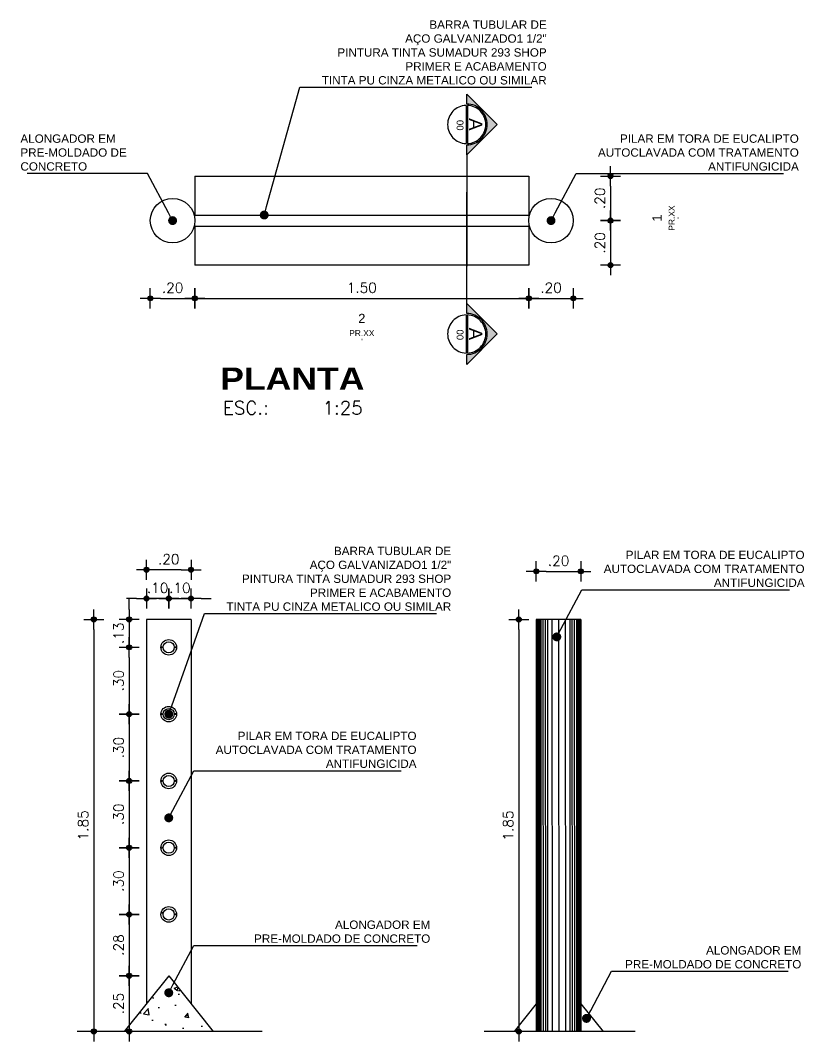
# Model space of a CAD drawing. Header units: millimetres. Extents: x 490 to 675, y -160 to -87.
# Drawn here: x 568.127 to 571.649, y -151.294 to -146.709 of the extents above; entities that cross this region are included whole.
import ezdxf
from ezdxf import colors
from ezdxf.entities.mleader import LeaderData, LeaderLine
from ezdxf.enums import TextEntityAlignment as Align
from ezdxf.math import Vec2, Vec3

# ---------------------------------------------------------------- set-up
doc = ezdxf.new("R2010")
doc.units = ezdxf.units.MM
doc.header["$LTSCALE"] = 2.5
doc.linetypes.add('DASHDOT', pattern=[1, 0.5, -0.25, 0, -0.25])
for name, color, linetype in [('AN_INDICAÇAO', 2, 'Continuous'), ('ARQ_CORTE', 3, 'Continuous'), ('ARQ_ESTRUTURA', 6, 'Continuous'), ('ARQ_HAT', 8, 'Continuous'), ('ARQ_VISTA01', 7, 'Continuous'), ('ARQ_VISTA02', 2, 'Continuous'), ('COTAS', 1, 'Continuous'), ('TITULO', 2, 'Continuous')]:
    doc.layers.add(name, color=color, linetype=linetype)
doc.styles.add('ARIAL', font='arial.ttf')
doc.styles.add('ARIAL 1-025', font='arial.ttf', dxfattribs={"height": 0.05})
doc.styles.add('COTA200', font='ROMANS.SHX')
doc.styles.add('COTA25', font='romans.shx')
doc.styles.add('TIT200', font='')
doc.styles.get('TIT200').set_extended_font_data('Arial Black')
doc.dimstyles.new('COTA25$0', dxfattribs={"dimtxt": 0.045, "dimasz": 0.045, "dimexe": 0.05, "dimexo": 0.95, "dimgap": 0.025, "dimtad": 1, "dimzin": 4, "dimdsep": 46, "dimtxsty": 'COTA25', "dimblk": 'bola', "dimcen": -0.1, "dimdle": 0.05, "dimse1": 1, "dimse2": 1, "dimclrd": 256, "dimclre": 3, "dimclrt": 2, "dimadec": 0, "dimazin": 0, "dimtfac": 1, "dimtix": 1, "dimtmove": 2, "dimatfit": 3, "dimldrblk": 'USERTICK', "dimfxl": 1, "dimtvp": 2.5, "dimtolj": 1, "dimtzin": 4, "dimarcsym": 0})

# ---------------------------------------------------------------- blocks, each defined once
blk = doc.blocks.new('_Dot')
at = {"color": 0, "linetype": 'ByBlock', "lineweight": -2}
blk.add_line((-0.5, 0), (-1, 0), dxfattribs=at)
at = {"color": 0, "linetype": 'ByBlock', "const_width": 0.5}
blk.add_lwpolyline([(-0.25, 0, 1), (0.25, 0, 1)], format="xyb", close=True, dxfattribs=at)
blk = doc.blocks.new('bola')
blk.add_hatch(color=0).paths.add_polyline_path([(-0.25, 0, 1), (0.25, 0, 1)])
at = {"color": 0}
for p, q in [((-1, 0), (-0.25, 0)), ((0, 1), (0, 0.25)), ((0.25, 0), (1, 0)), ((0, -0.25), (0, -1))]:
    blk.add_line(p, q, dxfattribs=at)
blk.add_circle((0, 0), 0.2499999999999995, dxfattribs=at)
blk = doc.blocks.new('*D446')
at = {"layer": 'COTAS', "lineweight": -2}
blk.add_line((568.755092174414, -147.9570981865444), (568.8650921744139, -147.9570981865444), dxfattribs=at)
at = {"layer": 'DEFPOINTS', "color": 0}
for p in [(568.7100921744141, -147.6081247296094), (568.9100921744139, -147.6081247296094), (568.9100921744139, -147.9570981865444)]:
    blk.add_point(p, dxfattribs=at)
at = {"layer": 'COTAS', "lineweight": -2, "xscale": 0.045, "yscale": 0.045, "zscale": 0.045, "rotation": 180}
blk.add_blockref('bola', (568.7100921744141, -147.9570981865444), dxfattribs=at)
at = {"layer": 'COTAS', "lineweight": -2, "xscale": 0.045, "yscale": 0.045, "zscale": 0.045}
blk.add_blockref('bola', (568.9100921744139, -147.9570981865444), dxfattribs=at)
at = {"layer": 'COTAS', "color": 2, "insert": (568.810092174414, -147.9095981865444), "char_height": 0.045, "attachment_point": 5, "style": 'COTA25'}
blk.add_mtext('\\A1;.20', dxfattribs=at)
blk = doc.blocks.new('USERTICK')
at = {"color": 0}
for p, q in [((-1, 0), (1, 0)), ((0, 1), (0, -1))]:
    blk.add_line(p, q, dxfattribs=at)
blk.add_circle((0, 0), 0.2499999999999995, dxfattribs=at)
blk = doc.blocks.new('*D447')
at = {"layer": 'COTAS', "lineweight": -2}
blk.add_line((568.9550921744141, -147.9570981865444), (570.3650926238437, -147.9570981865444), dxfattribs=at)
at = {"layer": 'DEFPOINTS', "color": 0}
for p in [(568.9100921744141, -147.6081247296094), (570.4100926238436, -147.8081211341393), (570.4100926238436, -147.9570981865444)]:
    blk.add_point(p, dxfattribs=at)
at = {"layer": 'COTAS', "lineweight": -2, "xscale": 0.045, "yscale": 0.045, "zscale": 0.045, "rotation": 180}
blk.add_blockref('bola', (568.9100921744141, -147.9570981865444), dxfattribs=at)
at = {"layer": 'COTAS', "lineweight": -2, "xscale": 0.045, "yscale": 0.045, "zscale": 0.045}
blk.add_blockref('bola', (570.4100926238436, -147.9570981865444), dxfattribs=at)
at = {"layer": 'COTAS', "color": 2, "insert": (569.6600923991289, -147.9095981865444), "char_height": 0.045, "attachment_point": 5, "style": 'COTA25'}
blk.add_mtext('\\A1;1.50', dxfattribs=at)
blk = doc.blocks.new('*D448')
at = {"layer": 'COTAS', "lineweight": -2}
blk.add_line((570.4550926238435, -147.9570981865444), (570.5650921744093, -147.9570981865444), dxfattribs=at)
at = {"layer": 'DEFPOINTS', "color": 0}
for p in [(570.6100921744093, -147.6081209094229), (570.4100926238435, -147.8081211341393), (570.6100921744093, -147.9570981865444)]:
    blk.add_point(p, dxfattribs=at)
at = {"layer": 'COTAS', "lineweight": -2, "xscale": 0.045, "yscale": 0.045, "zscale": 0.045, "rotation": 180}
blk.add_blockref('bola', (570.4100926238435, -147.9570981865444), dxfattribs=at)
at = {"layer": 'COTAS', "lineweight": -2, "xscale": 0.045, "yscale": 0.045, "zscale": 0.045}
blk.add_blockref('bola', (570.6100921744093, -147.9570981865444), dxfattribs=at)
at = {"layer": 'COTAS', "color": 2, "insert": (570.5100923991264, -147.9095981865444), "char_height": 0.045, "attachment_point": 5, "style": 'COTA25'}
blk.add_mtext('\\A1;.20', dxfattribs=at)
blk = doc.blocks.new('*D449')
at = {"layer": 'COTAS', "lineweight": -2}
blk.add_line((570.777154248559, -147.4531211341401), (570.777154248559, -147.5631209094229), dxfattribs=at)
at = {"layer": 'DEFPOINTS', "color": 0}
for p in [(570.4100917249763, -147.4081211341401), (570.4100921744094, -147.6081209094229), (570.777154248559, -147.6081209094229)]:
    blk.add_point(p, dxfattribs=at)
at = {"layer": 'COTAS', "lineweight": -2, "xscale": 0.045, "yscale": 0.045, "zscale": 0.045}
for p, rotation in [((570.777154248559, -147.4081211341401), 90), ((570.777154248559, -147.6081209094229), 270)]:
    blk.add_blockref('bola', p, dxfattribs=dict(at, rotation=rotation))
at = {"layer": 'COTAS', "color": 2, "insert": (570.729654248559, -147.5081210217814), "char_height": 0.045, "attachment_point": 5, "rotation": 90, "style": 'COTA25'}
blk.add_mtext('\\A1;.20', dxfattribs=at)
blk = doc.blocks.new('*D450')
at = {"layer": 'COTAS', "lineweight": -2}
blk.add_line((570.7771542485585, -147.6531209094229), (570.7771542485585, -147.7631211341393), dxfattribs=at)
at = {"layer": 'DEFPOINTS', "color": 0}
for p in [(570.4100921744094, -147.6081209094229), (570.4100926238435, -147.8081211341393), (570.7771542485585, -147.8081211341393)]:
    blk.add_point(p, dxfattribs=at)
at = {"layer": 'COTAS', "lineweight": -2, "xscale": 0.045, "yscale": 0.045, "zscale": 0.045}
for p, rotation in [((570.7771542485585, -147.6081209094229), 90), ((570.7771542485585, -147.8081211341393), 270)]:
    blk.add_blockref('bola', p, dxfattribs=dict(at, rotation=rotation))
at = {"layer": 'COTAS', "color": 2, "insert": (570.7296542485585, -147.708121021781), "char_height": 0.045, "attachment_point": 5, "rotation": 90, "style": 'COTA25'}
blk.add_mtext('\\A1;.20', dxfattribs=at)
blk = doc.blocks.new('*D451')
at = {"layer": 'COTAS', "lineweight": -2}
blk.add_line((570.4888724891264, -149.182970823827), (570.5988724891254, -149.182970823827), dxfattribs=at)
at = {"layer": 'DEFPOINTS', "color": 0}
for p in [(570.6438724891253, -149.182970823827), (570.4438724891264, -149.3993894125131), (570.6438724891253, -149.3993889630799)]:
    blk.add_point(p, dxfattribs=at)
at = {"layer": 'COTAS', "lineweight": -2, "xscale": 0.045, "yscale": 0.045, "zscale": 0.045, "rotation": 180}
blk.add_blockref('bola', (570.4438724891264, -149.182970823827), dxfattribs=at)
at = {"layer": 'COTAS', "lineweight": -2, "xscale": 0.045, "yscale": 0.045, "zscale": 0.045}
blk.add_blockref('bola', (570.6438724891253, -149.182970823827), dxfattribs=at)
at = {"layer": 'COTAS', "color": 2, "insert": (570.5438724891259, -149.135470823827), "char_height": 0.045, "attachment_point": 5, "style": 'COTA25'}
blk.add_mtext('\\A1;.20', dxfattribs=at)
blk = doc.blocks.new('*D452')
at = {"layer": 'COTAS', "lineweight": -2}
blk.add_line((570.3648590582601, -149.4443894125131), (570.3648590582601, -151.2043894125092), dxfattribs=at)
at = {"layer": 'DEFPOINTS', "color": 0}
for p in [(570.4438724891264, -149.3993894125131), (570.3648590582601, -151.2493894125091), (570.443876646388, -151.2493894125091)]:
    blk.add_point(p, dxfattribs=at)
at = {"layer": 'COTAS', "lineweight": -2, "xscale": 0.045, "yscale": 0.045, "zscale": 0.045}
for p, rotation in [((570.3648590582601, -149.3993894125131), 90), ((570.3648590582601, -151.2493894125091), 270)]:
    blk.add_blockref('bola', p, dxfattribs=dict(at, rotation=rotation))
at = {"layer": 'COTAS', "color": 2, "insert": (570.3173590582601, -150.324389412511), "char_height": 0.045, "attachment_point": 5, "rotation": 90, "style": 'COTA25'}
blk.add_mtext('\\A1;1.85', dxfattribs=at)
blk = doc.blocks.new('*D453')
at = {"layer": 'COTAS', "lineweight": -2}
blk.add_line((568.8478989989105, -149.1758263440215), (568.7378989989115, -149.1758263440215), dxfattribs=at)
at = {"layer": 'DEFPOINTS', "color": 0}
for p in [(568.6928989989116, -149.1758263440215), (568.6928989989116, -149.3986174211966), (568.8928989989105, -149.3986169717628)]:
    blk.add_point(p, dxfattribs=at)
at = {"layer": 'COTAS', "lineweight": -2, "xscale": 0.045, "yscale": 0.045, "zscale": 0.045, "rotation": 180}
blk.add_blockref('bola', (568.6928989989116, -149.1758263440215), dxfattribs=at)
at = {"layer": 'COTAS', "lineweight": -2, "xscale": 0.045, "yscale": 0.045, "zscale": 0.045}
blk.add_blockref('bola', (568.8928989989105, -149.1758263440215), dxfattribs=at)
at = {"layer": 'COTAS', "color": 2, "insert": (568.792898998911, -149.1283263440215), "char_height": 0.045, "attachment_point": 5, "style": 'COTA25'}
blk.add_mtext('\\A1;.20', dxfattribs=at)
blk = doc.blocks.new('*D454')
at = {"layer": 'COTAS', "lineweight": -2}
blk.add_line((568.4559606269669, -149.4436174211968), (568.4559606269669, -151.203617421192), dxfattribs=at)
at = {"layer": 'DEFPOINTS', "color": 0}
for p in [(568.6928989989116, -149.3986174211969), (568.4559606269669, -151.248617421192), (568.6929031561746, -151.248617421192)]:
    blk.add_point(p, dxfattribs=at)
at = {"layer": 'COTAS', "lineweight": -2, "xscale": 0.045, "yscale": 0.045, "zscale": 0.045}
for p, rotation in [((568.4559606269669, -149.3986174211969), 90), ((568.4559606269669, -151.248617421192), 270)]:
    blk.add_blockref('bola', p, dxfattribs=dict(at, rotation=rotation))
at = {"layer": 'COTAS', "color": 2, "insert": (568.4084606269669, -150.3236174211943), "char_height": 0.045, "attachment_point": 5, "rotation": 90, "style": 'COTA25'}
blk.add_mtext('\\A1;1.85', dxfattribs=at)
blk = doc.blocks.new('*D455')
at = {"layer": 'COTAS', "lineweight": -2}
for p, q in [((568.6478992902428, -149.3047461842874), (568.6028992902427, -149.3047461842874)), ((568.7928992808926, -149.3047461842874), (568.6928992902427, -149.3047461842874)), ((568.8378992808925, -149.3047461842874), (568.8828992808926, -149.3047461842874))]:
    blk.add_line(p, q, dxfattribs=at)
at = {"layer": 'DEFPOINTS', "color": 0}
for p in [(568.6928992902427, -149.3047461842874), (568.6928992902427, -149.5282610376778), (568.7928992808926, -149.5241004637208)]:
    blk.add_point(p, dxfattribs=at)
at = {"layer": 'COTAS', "lineweight": -2, "xscale": 0.045, "yscale": 0.045, "zscale": 0.045}
blk.add_blockref('bola', (568.6928992902427, -149.3047461842874), dxfattribs=at)
at = {"layer": 'COTAS', "lineweight": -2, "xscale": 0.045, "yscale": 0.045, "zscale": 0.045, "rotation": 180}
blk.add_blockref('bola', (568.7928992808926, -149.3047461842874), dxfattribs=at)
at = {"layer": 'COTAS', "color": 2, "insert": (568.7428992855677, -149.2572461842874), "char_height": 0.045, "attachment_point": 5, "style": 'COTA25'}
blk.add_mtext('\\A1;.10', dxfattribs=at)
blk = doc.blocks.new('*D391')
at = {"layer": 'COTAS', "lineweight": -2}
for p, q in [((568.7478992808926, -149.3047461842874), (568.7028992808926, -149.3047461842874)), ((568.7928992808926, -149.3047461842874), (568.8928989989105, -149.3047461842874)), ((568.9378989989104, -149.3047461842874), (568.9828989989105, -149.3047461842874))]:
    blk.add_line(p, q, dxfattribs=at)
at = {"layer": 'DEFPOINTS', "color": 0}
for p in [(568.8928989989105, -149.3047461842874), (568.8928989989105, -149.3986169717628), (568.7928992808926, -149.5241004637208)]:
    blk.add_point(p, dxfattribs=at)
at = {"layer": 'COTAS', "lineweight": -2, "xscale": 0.045, "yscale": 0.045, "zscale": 0.045}
blk.add_blockref('bola', (568.7928992808926, -149.3047461842874), dxfattribs=at)
at = {"layer": 'COTAS', "lineweight": -2, "xscale": 0.045, "yscale": 0.045, "zscale": 0.045, "rotation": 180}
blk.add_blockref('bola', (568.8928989989105, -149.3047461842874), dxfattribs=at)
at = {"layer": 'COTAS', "color": 2, "insert": (568.8428991399015, -149.2572461842874), "char_height": 0.045, "attachment_point": 5, "style": 'COTA25'}
blk.add_mtext('\\A1;.10', dxfattribs=at)
blk = doc.blocks.new('IND_VISTAS')
for points in [[(0.002323256779618532, 0.002280406046565986), (0.003605985180456628, 0), (-0.003605985180456628, 0), (-0.002323256779618532, 0.002280406046565986)], [(0, 0.006410640321291794), (-0.002097882705584198, 0.002681071066717777), (0.002097882705584198, 0.002681071066717777)]]:
    blk.add_lwpolyline(points, close=True)
at = {"style": 'ARIAL'}
for tag, height, p in [('PRANCHA', 0.001079999999994062, (-2.037814829236595e-05, 0.0006317047789252683)), ('VISTA', 0.001655999999990896, (-2.037814829236595e-05, 0.002978366156639822))]:
    blk.add_attdef(tag, text='', height=height, dxfattribs=at).set_placement(p, align=Align.CENTER)
blk = doc.blocks.new('*U382')
at = {"linetype": 'ByBlock'}
h = blk.add_hatch(color=256, dxfattribs=at)
edge = h.paths.add_edge_path()
edge.add_line((-0.005471912553730363, 2.273736754432321e-13), (0, 0.005471912553730363))
edge.add_line((0, 0.005471912553730363), (0.005471912553730363, 2.273736754432321e-13))
edge.add_line((0.005471912553730363, 0), (0.003672000000278786, 0))
edge.add_ellipse((0, 0), major_axis=(-0.00259649610051529, -0.00259649610051529), ratio=0.9999999999996414, start_angle=134.999999999862, end_angle=314.999999999862)
edge.add_line((-0.003671999999824038, 2.273736754432321e-13), (-0.005471912553275615, 2.273736754432321e-13))
for p, q in [((0, 0.005471912553730363), (-0.005471912553730363, 0)), ((0.005471912553730363, 0), (0, 0.005471912553730363)), ((-0.003671999999824038, 2.273736754432321e-13), (-0.005471912553730363, 2.273736754432321e-13)), ((-0.003429644726111292, 0.0001203179454023484), (0.003429644726111292, 0.0001203179454023484)), ((0.005471912553730363, 0), (0.003671999999824038, 0)), ((-0.003429644717471092, -0.0001203181968776335), (0.003429644717471092, -0.0001203181966502598))]:
    blk.add_line(p, q, dxfattribs=at)
at = {"color": 3, "linetype": 'DASHDOT', "ltscale": 0.1}
blk.add_line((-0.005471912553730363, 2.273736754432321e-13), (-0.02547191255371217, 2.273736754432321e-13), dxfattribs=at)
at = {"linetype": 'ByBlock'}
for radius, start, end in [(0.003671999999996781, 0, 180), (0.00343175455928388, 2.009212327113974, 177.990787672886), (0.00343175455928388, 182.0092165273169, 357.9907834726831)]:
    blk.add_arc((0, 0), radius, start, end, dxfattribs=at)
at = {"style": 'ARIAL'}
for tag, height, p in [('VISTA', 0.002399999999997896, (-2.037814829236595e-05, 0.0004176130353243934)), ('PRANCHA', 0.001224999999998926, (0.0001432124558959913, -0.001806645475880941))]:
    blk.add_attdef(tag, text='', height=height, dxfattribs=at).set_placement(p, align=Align.CENTER)
blk = doc.blocks.new('*U383')
at = {"linetype": 'ByBlock'}
h = blk.add_hatch(color=256, dxfattribs=at)
edge = h.paths.add_edge_path()
edge.add_line((-0.005471912553730363, 2.273736754432321e-13), (0, 0.005471912553730363))
edge.add_line((0, 0.005471912553730363), (0.005471912553730363, 2.273736754432321e-13))
edge.add_line((0.005471912553730363, 0), (0.003672000000278786, 0))
edge.add_ellipse((0, 0), major_axis=(-0.00259649610051529, -0.00259649610051529), ratio=0.9999999999996414, start_angle=134.999999999862, end_angle=314.999999999862)
edge.add_line((-0.003671999999824038, 2.273736754432321e-13), (-0.005471912553275615, 2.273736754432321e-13))
for p, q in [((0, 0.005471912553730363), (-0.005471912553730363, 0)), ((0.005471912553730363, 0), (0, 0.005471912553730363)), ((-0.003671999999824038, 2.273736754432321e-13), (-0.005471912553730363, 2.273736754432321e-13)), ((-0.003429644726111292, 0.0001203179454023484), (0.003429644726111292, 0.0001203179454023484)), ((0.005471912553730363, 0), (0.003671999999824038, 0)), ((-0.003429644717471092, -0.0001203181968776335), (0.003429644717471092, -0.0001203181966502598))]:
    blk.add_line(p, q, dxfattribs=at)
at = {"color": 3, "linetype": 'DASHDOT', "ltscale": 0.1}
blk.add_line((0.005471912553730363, 2.273736754432321e-13), (0.02547191255371217, 2.273736754432321e-13), dxfattribs=at)
at = {"linetype": 'ByBlock'}
for radius, start, end in [(0.003671999999996781, 0, 180), (0.00343175455928388, 2.009212327113974, 177.990787672886), (0.00343175455928388, 182.0092165273169, 357.9907834726831)]:
    blk.add_arc((0, 0), radius, start, end, dxfattribs=at)
at = {"style": 'ARIAL'}
for tag, height, p in [('VISTA', 0.002399999999997896, (-2.037814829236595e-05, 0.0004176130353243934)), ('PRANCHA', 0.001224999999998926, (0.0001432124558959913, -0.001806645475880941))]:
    blk.add_attdef(tag, text='', height=height, dxfattribs=at).set_placement(p, align=Align.CENTER)
blk = doc.blocks.new('*D393')
at = {"layer": 'COTAS', "lineweight": -2}
for p, q in [((568.6150937542144, -149.3536171964798), (568.6150937542144, -149.3086171964798)), ((568.6150937542144, -149.3986171964798), (568.6150937542144, -149.5241004637208)), ((568.6150937542144, -149.5691004637208), (568.6150937542144, -149.6141004637208))]:
    blk.add_line(p, q, dxfattribs=at)
at = {"layer": 'DEFPOINTS', "color": 0}
for p in [(568.7928992808926, -149.3986171964798), (568.6150937542144, -149.5241004637208), (568.7928992808926, -149.5241004637208)]:
    blk.add_point(p, dxfattribs=at)
at = {"layer": 'COTAS', "lineweight": -2, "xscale": 0.045, "yscale": 0.045, "zscale": 0.045}
for p, rotation in [((568.6150937542144, -149.3986171964798), 270), ((568.6150937542144, -149.5241004637208), 90)]:
    blk.add_blockref('bola', p, dxfattribs=dict(at, rotation=rotation))
at = {"layer": 'COTAS', "color": 2, "insert": (568.5675937542144, -149.4613588301002), "char_height": 0.045, "attachment_point": 5, "rotation": 90, "style": 'COTA25'}
blk.add_mtext('\\A1;.13', dxfattribs=at)
blk = doc.blocks.new('*D394')
at = {"layer": 'COTAS', "lineweight": -2}
blk.add_line((568.6150937542144, -149.5691004637208), (568.6150937542144, -149.7791004637201), dxfattribs=at)
at = {"layer": 'DEFPOINTS', "color": 0}
for p in [(568.7928992808926, -149.5241004637208), (568.6150937542144, -149.82410046372), (568.7928999550428, -149.82410046372)]:
    blk.add_point(p, dxfattribs=at)
at = {"layer": 'COTAS', "lineweight": -2, "xscale": 0.045, "yscale": 0.045, "zscale": 0.045}
for p, rotation in [((568.6150937542144, -149.5241004637208), 90), ((568.6150937542144, -149.82410046372), 270)]:
    blk.add_blockref('bola', p, dxfattribs=dict(at, rotation=rotation))
at = {"layer": 'COTAS', "color": 2, "insert": (568.5675937542144, -149.6741004637203), "char_height": 0.045, "attachment_point": 5, "rotation": 90, "style": 'COTA25'}
blk.add_mtext('\\A1;.30', dxfattribs=at)
blk = doc.blocks.new('*D462')
at = {"layer": 'COTAS', "lineweight": -2}
blk.add_line((568.6150937542144, -149.86910046372), (568.6150937542144, -150.0791004637191), dxfattribs=at)
at = {"layer": 'DEFPOINTS', "color": 0}
for p in [(568.7928999550428, -149.82410046372), (568.6150937542144, -150.1241004637191), (568.7929006291935, -150.1241004637191)]:
    blk.add_point(p, dxfattribs=at)
at = {"layer": 'COTAS', "lineweight": -2, "xscale": 0.045, "yscale": 0.045, "zscale": 0.045}
for p, rotation in [((568.6150937542144, -149.82410046372), 90), ((568.6150937542144, -150.1241004637191), 270)]:
    blk.add_blockref('bola', p, dxfattribs=dict(at, rotation=rotation))
at = {"layer": 'COTAS', "color": 2, "insert": (568.5675937542144, -149.9741004637195), "char_height": 0.045, "attachment_point": 5, "rotation": 90, "style": 'COTA25'}
blk.add_mtext('\\A1;.30', dxfattribs=at)
blk = doc.blocks.new('*D463')
at = {"layer": 'COTAS', "lineweight": -2}
blk.add_line((568.6150937542144, -150.1691004637191), (568.6150937542144, -150.3791004637184), dxfattribs=at)
at = {"layer": 'DEFPOINTS', "color": 0}
for p in [(568.7929006291935, -150.1241004637191), (568.6150937542144, -150.4241004637184), (568.7929013033441, -150.4241004637184)]:
    blk.add_point(p, dxfattribs=at)
at = {"layer": 'COTAS', "lineweight": -2, "xscale": 0.045, "yscale": 0.045, "zscale": 0.045}
for p, rotation in [((568.6150937542144, -150.1241004637191), 90), ((568.6150937542144, -150.4241004637184), 270)]:
    blk.add_blockref('bola', p, dxfattribs=dict(at, rotation=rotation))
at = {"layer": 'COTAS', "color": 2, "insert": (568.5675937542144, -150.2741004637186), "char_height": 0.045, "attachment_point": 5, "rotation": 90, "style": 'COTA25'}
blk.add_mtext('\\A1;.30', dxfattribs=at)
blk = doc.blocks.new('*D464')
at = {"layer": 'COTAS', "lineweight": -2}
blk.add_line((568.6150937542144, -150.4691004637183), (568.6150937542144, -150.6786171964767), dxfattribs=at)
at = {"layer": 'DEFPOINTS', "color": 0}
for p in [(568.7929013033441, -150.4241004637184), (568.6150937542144, -150.7236171964767), (568.7929019764089, -150.7236171964767)]:
    blk.add_point(p, dxfattribs=at)
at = {"layer": 'COTAS', "lineweight": -2, "xscale": 0.045, "yscale": 0.045, "zscale": 0.045}
for p, rotation in [((568.6150937542144, -150.4241004637184), 90), ((568.6150937542144, -150.7236171964767), 270)]:
    blk.add_blockref('bola', p, dxfattribs=dict(at, rotation=rotation))
at = {"layer": 'COTAS', "color": 2, "insert": (568.5675937542144, -150.5738588300974), "char_height": 0.045, "attachment_point": 5, "rotation": 90, "style": 'COTA25'}
blk.add_mtext('\\A1;.30', dxfattribs=at)
blk = doc.blocks.new('*D465')
at = {"layer": 'COTAS', "lineweight": -2}
blk.add_line((568.6150937542144, -150.7686171964767), (568.6150937542144, -150.9536171964761), dxfattribs=at)
at = {"layer": 'DEFPOINTS', "color": 0}
for p in [(568.7929019764089, -150.7236171964767), (568.6150937542144, -150.9986171964761), (568.79290259438, -150.9986171964761)]:
    blk.add_point(p, dxfattribs=at)
at = {"layer": 'COTAS', "lineweight": -2, "xscale": 0.045, "yscale": 0.045, "zscale": 0.045}
for p, rotation in [((568.6150937542144, -150.7236171964767), 90), ((568.6150937542144, -150.9986171964761), 270)]:
    blk.add_blockref('bola', p, dxfattribs=dict(at, rotation=rotation))
at = {"layer": 'COTAS', "color": 2, "insert": (568.5675937542144, -150.8611171964763), "char_height": 0.045, "attachment_point": 5, "rotation": 90, "style": 'COTA25'}
blk.add_mtext('\\A1;.28', dxfattribs=at)
blk = doc.blocks.new('*D466')
at = {"layer": 'COTAS', "lineweight": -2}
blk.add_line((568.6150937542144, -151.0436171964761), (568.6150937542144, -151.2036171879887), dxfattribs=at)
at = {"layer": 'DEFPOINTS', "color": 0}
for p in [(568.79290259438, -150.9986171964761), (568.6150937542144, -151.2486171879887), (568.796679685243, -151.2486171879887)]:
    blk.add_point(p, dxfattribs=at)
at = {"layer": 'COTAS', "lineweight": -2, "xscale": 0.045, "yscale": 0.045, "zscale": 0.045}
for p, rotation in [((568.6150937542144, -150.9986171964761), 90), ((568.6150937542144, -151.2486171879887), 270)]:
    blk.add_blockref('bola', p, dxfattribs=dict(at, rotation=rotation))
at = {"layer": 'COTAS', "color": 2, "insert": (568.5675937542144, -151.1236171922323), "char_height": 0.045, "attachment_point": 5, "rotation": 90, "style": 'COTA25'}
blk.add_mtext('\\A1;.25', dxfattribs=at)

msp = doc.modelspace()

# ---------------------------------------------------------------- hatches: boundary and pattern name
at = {"layer": 'ARQ_HAT'}
h = msp.add_hatch(dxfattribs=at)
h.set_pattern_fill('AR-CONC', color=256, scale=0.03, angle=0.0001287532756889873, style=0)
h.set_pattern_definition([(50.00012875327569, (-1624.229065686506, 1267.541284661439), (0.2151780970840706, -0.01882515695336644), [0.0225, -0.2475]), (355.0001287532757, (-1624.229065686506, 1267.541284661439), (-0.04162590717455438, 0.2256575465701424), [0.01799999999999992, -0.1979999999999993]), (100.4515287532756, (-1624.211134178981, 1267.539715899735), (0.1735523497277045, 0.2068322526201962), [0.019122057, -0.2103426335999999]), (46.18432875327569, (-1624.229065821337, 1267.601284661439), (0.3201724261716236, -0.04965498481741341), [0.03375, -0.37125]), (96.63572875327554, (-1624.202384788537, 1267.597146729296), (0.2803981549617802, 0.292235991372795), [0.02868308639999999, -0.3155138999999999]), (351.1843287532757, (-1624.229065821337, 1267.601284661439), (0.2803979268367652, 0.2922362103797473), [0.027, -0.297]), (21.00012875327569, (-1624.199065787629, 1267.586284728854), (0.179072387060843, -0.1207852647940642), [0.0225, -0.2475]), (326.0001287532758, (-1624.199065787629, 1267.586284728854), (0.07299411071597035, 0.2175451775446775), [0.018, -0.198]), (71.45152875327571, (-1624.18414309511, 1267.576219280588), (0.2520665711396907, 0.09675971544930964), [0.019122057, -0.2103426336]), (37.50012875327569, (-1624.229065686506, 1267.541284661439), (0.003647732174594999, 0.09986816434671474), [0, -0.1955999999999993, 0, -0.2009999999999993, 0, -0.1987499999999993]), (7.500128753275662, (-1624.229065686506, 1267.541284661439), (0.07892059533956293, 0.1183236909128893), [0, -0.1145999999999999, 0, -0.1910999999999997, 0, -0.07574999999999986]), (327.5001287532757, (-1624.295965686506, 1267.541284511104), (0.1601467460566982, -0.006766101643594535), [0, -0.075, 0, -0.234, 0, -0.3105]), (317.5001287532756, (-1624.325965686505, 1267.541284443689), (0.1749557833164427, 0.03003188785491089), [0, -0.0975, 0, -0.1554, 0, -0.2205])])
h.paths.add_polyline_path([(568.5929031561728, -151.2486176459088), (568.79290259438, -150.9986171964761), (568.9929031561716, -151.2486167470411)])

# ---------------------------------------------------------------- linework, layer by layer
at = {"layer": 'ARQ_CORTE'}
for q in [(568.5929031561728, -151.2486176459088), (568.9929031561716, -151.2486167470411)]:
    msp.add_line((568.79290259438, -150.9986171964761), q, dxfattribs=at)
for centre in [(568.7928992808926, -149.5241004637208), (568.7928999550428, -149.82410046372), (568.7929006291935, -150.1241004637191), (568.7929013033441, -150.4241004637184), (568.7929019764089, -150.7236171964767)]:
    msp.add_circle(centre, 0.025, dxfattribs=at)
at = {"layer": 'ARQ_ESTRUTURA'}
for p, q in [((569.2121414700338, -151.2486162543758), (568.3812179004523, -151.2486181216016)), ((570.8873199385215, -151.2493884160167), (570.2094264597498, -151.2493899393581))]:
    msp.add_line(p, q, dxfattribs=at)
at = {"layer": 'ARQ_HAT'}
for p, q in [((570.4488725031719, -149.3994408477738), (570.449878485433, -151.2493893990216)), ((570.4538725024325, -149.3994381288278), (570.4548784861666, -151.2493893877857)), ((570.4588725016937, -149.3994354098816), (570.4598784869003, -151.24938937655)), ((570.4638725009548, -149.3994326909354), (570.4648784876334, -151.2493893653141)), ((570.4738724994762, -149.3994272530431), (570.4748784891002, -151.2493893428423)), ((570.4838724979976, -149.3994218151506), (570.4848784905661, -151.2493893203707)), ((570.493872496519, -149.3994163772584), (570.4948784920324, -151.2493892978989)), ((570.5138724935622, -149.3994055014737), (570.514878494965, -151.2493892529556)), ((570.5438724891268, -149.3993891877965), (570.544878499364, -151.2493891855407)), ((570.5738724846909, -149.3993728741193), (570.574878503763, -151.2493891181255)), ((570.5938724817337, -149.3993619983346), (570.5948785066956, -151.2493890731821)), ((570.6038724802551, -149.3993565604424), (570.6048785081615, -151.2493890507103)), ((570.6138724787764, -149.3993511225499), (570.6148785096283, -151.2493890282388)), ((570.6238724772983, -149.3993456846577), (570.6248785110946, -151.249389005767)), ((570.628872476559, -149.3993429657114), (570.6298785118278, -151.2493889945311)), ((570.6338724758201, -149.3993402467652), (570.6348785125609, -151.2493889832954)), ((570.6388724750808, -149.3993375278192), (570.6398785132945, -151.2493889720595))]:
    msp.add_line(p, q, dxfattribs=at)
at = {"layer": 'ARQ_VISTA01'}
for p, q in [((568.9100917249799, -147.408124504893), (570.4100917249763, -147.4081211341401)), ((568.9100917249799, -147.408124504893), (568.9100921182345, -147.5831245048927)), ((570.4100917249763, -147.4081211341401), (570.4100921182309, -147.5831211341398)), ((568.9100922305926, -147.6331245048929), (568.9100926238472, -147.8081245048922)), ((570.4100922305889, -147.63312113414), (570.4100926238435, -147.8081211341393)), ((570.4100926238435, -147.8081211341393), (568.9100926238472, -147.8081245048922)), ((570.4438763654915, -151.1243894125078), (570.3438766463872, -151.2493896372257)), ((570.6438763654909, -151.1243889630771), (570.743876646386, -151.2493887383582))]:
    msp.add_line(p, q, dxfattribs=at)
at = {"layer": 'ARQ_VISTA02'}
for p, q in [((568.9100921182345, -147.5831245048927), (570.4132675345755, -147.5831211270039)), ((568.9069168142479, -147.6331245120286), (570.4132676469336, -147.6331211270041)), ((568.8928989989105, -149.3986169717628), (568.6928989989116, -149.3986174211969)), ((568.6928989989116, -149.3986174211966), (568.6929028752771, -151.1236174211913)), ((568.8928989989105, -149.3986169717628), (568.892902875276, -151.1236169717586)), ((570.6438724891253, -149.3993889630799), (570.4438724891264, -149.3993894125131)), ((570.4438724891264, -149.3993894125131), (570.443876646388, -151.2493894125091)), ((570.6438724891253, -149.3993889630799), (570.643876646387, -151.2493889630751))]:
    msp.add_line(p, q, dxfattribs=at)
for centre, radius in [((568.8100921744141, -147.6081247296094), 0.1), ((570.5100921744094, -147.6081209094229), 0.1), ((568.7928992808926, -149.5241004637208), 0.035), ((568.7632599006566, -149.5238755948901), 0.0025), ((568.8227628651194, -149.5237011193147), 0.0025), ((568.7928999550428, -149.82410046372), 0.035), ((568.7632605748073, -149.8238755948894), 0.0025), ((568.8227635392697, -149.8237011193139), 0.0025), ((568.7929006291935, -150.1241004637191), 0.035), ((568.763261248958, -150.1238755948885), 0.0025), ((568.8227642134203, -150.123701119313), 0.0025), ((568.7929013033441, -150.4241004637184), 0.035), ((568.7632619231082, -150.4238755948877), 0.0025), ((568.822764887571, -150.4237011193123), 0.0025), ((568.7929019764089, -150.7236171964767), 0.035), ((568.7632625792818, -150.715875594887), 0.0025), ((568.8227655606357, -150.7232178520706), 0.0025)]:
    msp.add_circle(centre, radius, dxfattribs=at)

# ---------------------------------------------------------------- block references
at = {"layer": 'AN_INDICAÇAO', "linetype": 'DASHDOT', "ltscale": 0.09, "xscale": 25, "yscale": 25, "zscale": 25, "rotation": 270}
for name, p in [('*U383', (570.1312583707744, -147.1764405630798)), ('*U382', (570.1312585893855, -148.1172023930247))]:
    msp.add_blockref(name, p, dxfattribs=at).add_auto_attribs({'VISTA': 'A', 'PRANCHA': '00'})
at = {"layer": 'AN_INDICAÇAO', "linetype": 'DASHDOT', "ltscale": 0.09}
ref = msp.add_blockref('IND_VISTAS', (571.0812269974018, -147.5961412305373), dxfattribs=dict(at, xscale=0.125, yscale=0.125, zscale=0.125, rotation=90))
ref.add_attrib('VISTA', '1', dxfattribs={"layer": '0', "height": 0.04140000000000735, "rotation": 90, "style": 'ARIAL'}).set_placement((571.0067678434867, -147.5966506842468), align=Align.CENTER)
ref.add_attrib('PRANCHA', 'PR.XX', dxfattribs={"layer": '0', "height": 0.02700000000000479, "rotation": 90, "style": 'ARIAL'}).set_placement((571.0654343779294, -147.5966506842468), align=Align.CENTER)
ref = msp.add_blockref('IND_VISTAS', (569.6605409435768, -148.1426546866492), dxfattribs=dict(at, xscale=0.125, yscale=0.125, zscale=0.125))
ref.add_attrib('VISTA', '2', dxfattribs={"layer": '0', "height": 0.04140000000000735, "style": 'ARIAL'}).set_placement((569.6600314898673, -148.0681955327343), align=Align.CENTER)
ref.add_attrib('PRANCHA', 'PR.XX', dxfattribs={"layer": '0', "height": 0.02700000000000479, "style": 'ARIAL'}).set_placement((569.6600314898673, -148.1268620671767), align=Align.CENTER)

# ---------------------------------------------------------------- texts
at = {"layer": 'TITULO'}
for s, height, style, p in [('PLANTA', 0.1, 'TIT200', (569.3479106002096, -148.3178032172562)), ('ESC.:     1:25', 0.06, 'COTA200', (569.3502014480193, -148.4490140669728))]:
    msp.add_text(s, height=height, dxfattribs=dict(at, style=style)).set_placement(p, align=Align.MIDDLE_CENTER)

# ---------------------------------------------------------------- dimensions: what is measured, and where the dimension line sits
at = {"layer": 'COTAS'}
for base, p1, p2, picture, middle in [((570.777154248559, -147.6081209094229), (570.4100917249763, -147.4081211341401), (570.4100921744094, -147.6081209094229), '*D449', (570.729654248559, -147.5081210217814)), ((570.7771542485585, -147.8081211341393), (570.4100921744094, -147.6081209094229), (570.4100926238435, -147.8081211341393), '*D450', (570.7296542485585, -147.708121021781)), ((568.6150937542144, -149.5241004637208), (568.7928992808926, -149.3986171964798), (568.7928992808926, -149.5241004637208), '*D393', (568.5675937542144, -149.4613588301002)), ((568.4559606269669, -151.248617421192), (568.6928989989116, -149.3986174211969), (568.6929031561746, -151.248617421192), '*D454', (568.4084606269669, -150.3236174211943)), ((570.3648590582601, -151.2493894125091), (570.4438724891264, -149.3993894125131), (570.443876646388, -151.2493894125091), '*D452', (570.3173590582601, -150.324389412511)), ((568.6150937542144, -149.82410046372), (568.7928992808926, -149.5241004637208), (568.7928999550428, -149.82410046372), '*D394', (568.5675937542144, -149.6741004637203)), ((568.6150937542144, -150.1241004637191), (568.7928999550428, -149.82410046372), (568.7929006291935, -150.1241004637191), '*D462', (568.5675937542144, -149.9741004637195)), ((568.6150937542144, -150.4241004637184), (568.7929006291935, -150.1241004637191), (568.7929013033441, -150.4241004637184), '*D463', (568.5675937542144, -150.2741004637186)), ((568.6150937542144, -150.7236171964767), (568.7929013033441, -150.4241004637184), (568.7929019764089, -150.7236171964767), '*D464', (568.5675937542144, -150.5738588300974)), ((568.6150937542144, -150.9986171964761), (568.7929019764089, -150.7236171964767), (568.79290259438, -150.9986171964761), '*D465', (568.5675937542144, -150.8611171964763)), ((568.6150937542144, -151.2486171879887), (568.79290259438, -150.9986171964761), (568.796679685243, -151.2486171879887), '*D466', (568.5675937542144, -151.1236171922323))]:
    dim = msp.add_linear_dim(base=base, p1=p1, p2=p2, angle=90, dimstyle='COTA25$0', override={"dimclrt": 2}, dxfattribs=at)
    dim.commit()
    dim.dimension.update_dxf_attribs({"geometry": picture, "text_midpoint": middle})
for base, p1, p2, picture, middle in [((568.9100921744139, -147.9570981865444), (568.7100921744141, -147.6081247296094), (568.9100921744139, -147.6081247296094), '*D446', (568.810092174414, -147.9095981865444)), ((570.4100926238436, -147.9570981865444), (568.9100921744141, -147.6081247296094), (570.4100926238436, -147.8081211341393), '*D447', (569.6600923991289, -147.9095981865444)), ((570.6100921744093, -147.9570981865444), (570.4100926238435, -147.8081211341393), (570.6100921744093, -147.6081209094229), '*D448', (570.5100923991264, -147.9095981865444)), ((568.6928989989116, -149.1758263440215), (568.8928989989105, -149.3986169717628), (568.6928989989116, -149.3986174211966), '*D453', (568.792898998911, -149.1283263440215)), ((570.6438724891253, -149.182970823827), (570.4438724891264, -149.3993894125131), (570.6438724891253, -149.3993889630799), '*D451', (570.5438724891259, -149.135470823827)), ((568.6928992902427, -149.3047461842874), (568.7928992808926, -149.5241004637208), (568.6928992902427, -149.5282610376778), '*D455', (568.7428992855677, -149.2572461842874)), ((568.8928989989105, -149.3047461842874), (568.7928992808926, -149.5241004637208), (568.8928989989105, -149.3986169717628), '*D391', (568.8428991399015, -149.2572461842874))]:
    dim = msp.add_linear_dim(base=base, p1=p1, p2=p2, dimstyle='COTA25$0', override={"dimclrt": 2}, dxfattribs=at)
    dim.commit()
    dim.dimension.update_dxf_attribs({"geometry": picture, "text_midpoint": middle})

# ---------------------------------------------------------------- leaders
at = {"layer": 'AN_INDICAÇAO'}
ml = msp.add_multileader_mtext('Standard', dxfattribs=at)
ml.set_content('BARRA TUBULAR DE\\PAÇO GALVANIZADO1 1/2"\\PPINTURA TINTA SUMADUR 293 SHOP\\PPRIMER E ACABAMENTO \\PTINTA PU CINZA METALICO OU SIMILAR', color=256, style='ARIAL 1-025')
ml.set_leader_properties(color=256, linetype='ByLayer', lineweight=-1)
ml.set_arrow_properties(name='DOT')
ml.build(insert=Vec2(0, 0))
ml.multileader.update_dxf_attribs({"text_left_attachment_type": 5, "text_right_attachment_type": 5, "dogleg_length": 0.1, "arrow_head_size": 0.04})
ctx = ml.context
ctx.base_point, ctx.char_height, ctx.arrow_head_size, ctx.landing_gap_size, ctx.plane_origin = Vec3(569.4823191464527, -147.0092325987452), 0.0375, 0.04, 0, Vec3(569.2692909428484, -147.3434827654045)
ctx.left_attachment, ctx.right_attachment, ctx.text_align_type = 5, 5, 2
notes = []
notes.append((ctx, [(0, (1, 1, 0), (569.3823191464527, -147.0092325987452), (1, 0), 0.1, [(0, [(569.2216428234648, -147.5831238047857)], 0, [])])]))
ctx.mtext.insert, ctx.mtext.alignment, ctx.mtext.line_spacing_style, ctx.mtext.flow_direction = Vec3(570.4904449991128, -146.7092325987452), 3, 2, 5
ml = msp.add_multileader_mtext('Standard', dxfattribs=at)
ml.set_content('ALONGADOR EM\\PPRE-MOLDADO DE\\PCONCRETO', color=256, style='ARIAL 1-025')
ml.set_leader_properties(color=256, linetype='ByLayer', lineweight=-1)
ml.set_arrow_properties(name='DOT')
ml.build(insert=Vec2(0, 0))
ml.multileader.update_dxf_attribs({"text_left_attachment_type": 5, "text_right_attachment_type": 5, "dogleg_length": 0.1, "arrow_head_size": 0.04})
ctx = ml.context
ctx.base_point, ctx.char_height, ctx.arrow_head_size, ctx.landing_gap_size, ctx.plane_origin = Vec3(568.1265489639885, -147.396157076949), 0.0375, 0.04, 0, Vec3(568.8100921744141, -147.6081247296094)
ctx.left_attachment, ctx.right_attachment = 5, 5
notes.append((ctx, [(0, (1, 1, 0), (568.6970639708098, -147.396157076949), (-1, 0), 0.1, [(0, [(568.8100921744141, -147.6081247296094)], 0, [])])]))
ctx.mtext.insert, ctx.mtext.line_spacing_style, ctx.mtext.flow_direction = Vec3(568.1265489639887, -147.221157076949), 2, 5
ml = msp.add_multileader_mtext('Standard', dxfattribs=at)
ml.set_content('PILAR EM TORA DE EUCALIPTO\\P\\pq*;AUTOCLAVADA COM TRATAMENTO\\PANTIFUNGICIDA', color=256, style='ARIAL 1-025')
ml.set_leader_properties(color=256, linetype='ByLayer', lineweight=-1)
ml.set_arrow_properties(name='DOT')
ml.build(insert=Vec2(0, 0))
ml.multileader.update_dxf_attribs({"text_left_attachment_type": 5, "text_right_attachment_type": 5, "dogleg_length": 0.1, "arrow_head_size": 0.04})
ctx = ml.context
ctx.base_point, ctx.char_height, ctx.arrow_head_size, ctx.landing_gap_size, ctx.plane_origin = Vec3(570.7231203780136, -147.3961532567625), 0.0375, 0.04, 0, Vec3(570.5100921744094, -147.6081209094229)
ctx.left_attachment, ctx.right_attachment, ctx.text_align_type = 5, 5, 2
notes.append((ctx, [(0, (1, 1, 0), (570.6231203780136, -147.3961532567625), (1, 0), 0.1, [(0, [(570.5100921744094, -147.6081209094229)], 0, [])])]))
ctx.mtext.insert, ctx.mtext.alignment, ctx.mtext.line_spacing_style, ctx.mtext.flow_direction = Vec3(571.6230692183955, -147.2211532567625), 3, 2, 5
ml = msp.add_multileader_mtext('Standard', dxfattribs=at)
ml.set_content('BARRA TUBULAR DE\\PAÇO GALVANIZADO1 1/2"\\PPINTURA TINTA SUMADUR 293 SHOP\\PPRIMER E ACABAMENTO \\PTINTA PU CINZA METALICO OU SIMILAR', color=256, style='ARIAL 1-025')
ml.set_leader_properties(color=256, linetype='ByLayer', lineweight=-1)
ml.set_arrow_properties(name='DOT')
ml.build(insert=Vec2(0, 0))
ml.multileader.update_dxf_attribs({"text_left_attachment_type": 5, "text_right_attachment_type": 5, "dogleg_length": 0.1, "arrow_head_size": 0.04})
ctx = ml.context
ctx.base_point, ctx.char_height, ctx.arrow_head_size, ctx.landing_gap_size, ctx.plane_origin = Vec3(569.0535762780307, -149.3724917716784), 0.0375, 0.04, 0, Vec3(568.8405480744265, -149.5844594243388)
ctx.left_attachment, ctx.right_attachment, ctx.text_align_type = 5, 5, 2
notes.append((ctx, [(0, (1, 1, 0), (568.9535762780307, -149.3724917716784), (1, 0), 0.1, [(0, [(568.7928999550428, -149.82410046372)], 0, [])])]))
ctx.mtext.insert, ctx.mtext.alignment, ctx.mtext.line_spacing_style, ctx.mtext.flow_direction = Vec3(570.0617021306908, -149.0724917716784), 3, 2, 5
ml = msp.add_multileader_mtext('Standard', dxfattribs=at)
ml.set_content('PILAR EM TORA DE EUCALIPTO\\P\\pq*;AUTOCLAVADA COM TRATAMENTO\\PANTIFUNGICIDA', color=256, style='ARIAL 1-025')
ml.set_leader_properties(color=256, linetype='ByLayer', lineweight=-1)
ml.set_arrow_properties(name='DOT')
ml.build(insert=Vec2(0, 0))
ml.multileader.update_dxf_attribs({"text_left_attachment_type": 5, "text_right_attachment_type": 5, "dogleg_length": 0.1, "arrow_head_size": 0.04})
ctx = ml.context
ctx.base_point, ctx.char_height, ctx.arrow_head_size, ctx.landing_gap_size, ctx.plane_origin = Vec3(570.7489896104864, -149.265389474327), 0.0375, 0.04, 0, Vec3(570.5359614068822, -149.4773571269874)
ctx.left_attachment, ctx.right_attachment, ctx.text_align_type = 5, 5, 2
notes.append((ctx, [(0, (1, 1, 0), (570.6489896104864, -149.265389474327), (1, 0), 0.1, [(0, [(570.5359614068822, -149.4773571269874)], 0, [])])]))
ctx.mtext.insert, ctx.mtext.alignment, ctx.mtext.line_spacing_style, ctx.mtext.flow_direction = Vec3(571.6489384508683, -149.0903894743271), 3, 2, 5
ml = msp.add_multileader_mtext('Standard', dxfattribs=at)
ml.set_content('PILAR EM TORA DE EUCALIPTO\\P\\pq*;AUTOCLAVADA COM TRATAMENTO\\PANTIFUNGICIDA', color=256, style='ARIAL 1-025')
ml.set_leader_properties(color=256, linetype='ByLayer', lineweight=-1)
ml.set_arrow_properties(name='DOT')
ml.build(insert=Vec2(0, 0))
ml.multileader.update_dxf_attribs({"text_left_attachment_type": 5, "text_right_attachment_type": 5, "dogleg_length": 0.1, "arrow_head_size": 0.04})
ctx = ml.context
ctx.base_point, ctx.char_height, ctx.arrow_head_size, ctx.landing_gap_size, ctx.plane_origin = Vec3(569.0059288327977, -150.0779807655113), 0.0375, 0.04, 0, Vec3(568.7929006291935, -150.2899484181717)
ctx.left_attachment, ctx.right_attachment, ctx.text_align_type = 5, 5, 2
notes.append((ctx, [(0, (1, 1, 0), (568.9059288327977, -150.0779807655113), (1, 0), 0.1, [(0, [(568.7929006291935, -150.2899484181717)], 0, [])])]))
ctx.mtext.insert, ctx.mtext.alignment, ctx.mtext.line_spacing_style, ctx.mtext.flow_direction = Vec3(569.9058776731796, -149.9029807655113), 3, 2, 5
ml = msp.add_multileader_mtext('Standard', dxfattribs=at)
ml.set_content('ALONGADOR EM\\PPRE-MOLDADO DE CONCRETO', color=256, style='ARIAL 1-025')
ml.set_leader_properties(color=256, linetype='ByLayer', lineweight=-1)
ml.set_arrow_properties(name='DOT')
ml.build(insert=Vec2(0, 0))
ml.multileader.update_dxf_attribs({"text_left_attachment_type": 5, "text_right_attachment_type": 5, "dogleg_length": 0.1, "arrow_head_size": 0.04})
ctx = ml.context
ctx.base_point, ctx.char_height, ctx.arrow_head_size, ctx.landing_gap_size, ctx.plane_origin = Vec3(569.1823974397919, -150.8633150432106), 0.0375, 0.04, 0, Vec3(568.7929006291935, -151.075282695871)
ctx.left_attachment, ctx.right_attachment, ctx.text_align_type = 5, 5, 2
notes.append((ctx, [(0, (1, 1, 0), (568.9059288327977, -150.8633150432106), (1, 0), 0.276468606994149, [(0, [(568.7929006291935, -151.075282695871)], 0, [])])]))
ctx.mtext.insert, ctx.mtext.alignment, ctx.mtext.line_spacing_style, ctx.mtext.flow_direction = Vec3(569.9676975762173, -150.7508150432107), 3, 2, 5
ml = msp.add_multileader_mtext('Standard', dxfattribs=at)
ml.set_content('ALONGADOR EM\\PPRE-MOLDADO DE CONCRETO', color=256, style='ARIAL 1-025')
ml.set_leader_properties(color=256, linetype='ByLayer', lineweight=-1)
ml.set_arrow_properties(name='DOT')
ml.build(insert=Vec2(0, 0))
ml.multileader.update_dxf_attribs({"text_left_attachment_type": 5, "text_right_attachment_type": 5, "dogleg_length": 0.1, "arrow_head_size": 0.04})
ctx = ml.context
ctx.base_point, ctx.char_height, ctx.arrow_head_size, ctx.landing_gap_size, ctx.plane_origin = Vec3(570.8490181086886, -150.9784090339341), 0.0375, 0.04, 0, Vec3(570.6692900243519, -151.1903766865945)
ctx.left_attachment, ctx.right_attachment, ctx.text_align_type = 5, 5, 2
notes.append((ctx, [(0, (1, 1, 0), (570.7823182279561, -150.9784090339341), (1, 0), 0.06669988073244892, [(0, [(570.6692900243519, -151.1903766865945)], 0, [])])]))
ctx.mtext.insert, ctx.mtext.alignment, ctx.mtext.line_spacing_style, ctx.mtext.flow_direction = Vec3(571.6343182451141, -150.8659090339342), 3, 2, 5
for ctx, leaders in notes:
    for number, flags, end, landing, length, lines in leaders:
        leader = LeaderData()
        leader.index, (leader.has_last_leader_line, leader.has_dogleg_vector, leader.attachment_direction) = number, flags
        leader.last_leader_point, leader.dogleg_vector, leader.dogleg_length = Vec3(end), Vec3(landing), length
        for number, points, colour, breaks in lines:
            line = LeaderLine()
            line.index, line.vertices, line.color, line.breaks = number, Vec3.list(points), colors.encode_raw_color(colour), breaks
            leader.lines.append(line)
        ctx.leaders.append(leader)

doc.saveas('drawing.dxf')
